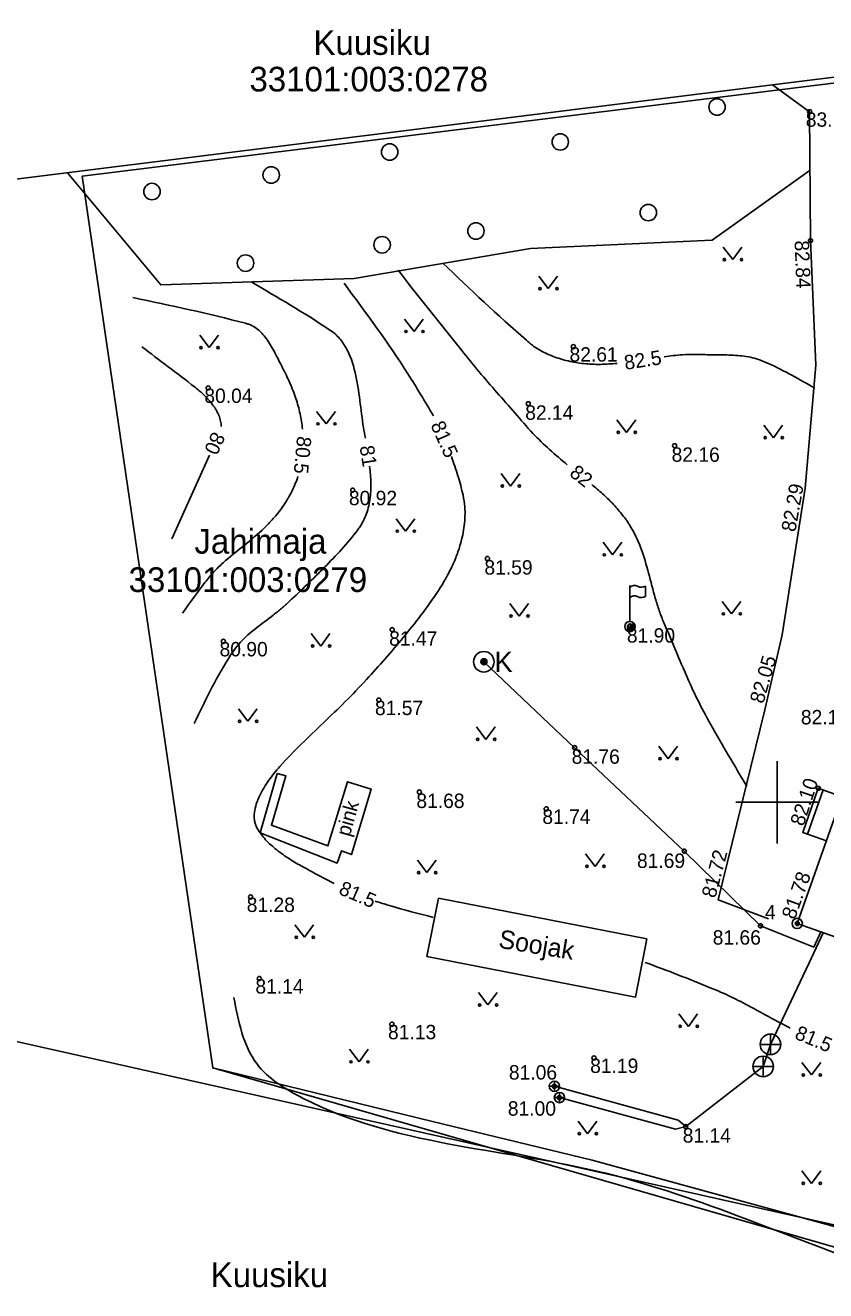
# Model space of a CAD drawing. Extents: x 639653 to 664205, y 6460045 to 6474272.
# Drawn here: x 639863.4 to 639902.4, y 6460226.3 to 6460287.8 of the extents above; entities that cross this region are included whole.
import ezdxf

# ---------------------------------------------------------------- set-up
doc = ezdxf.new("R2010")
doc.units = 0
for name, color, linetype in [('HALJASTUS', 7, 'Continuous'), ('HOONE', 7, 'Continuous'), ('HORISONTAAL', 7, 'Continuous'), ('KKAEV', 7, 'Continuous'), ('KOORDPUNKT', 7, 'Continuous'), ('KORGUS-EH2000', 7, 'Continuous'), ('KTRASS', 7, 'Continuous'), ('L_AADRESS', 7, 'Continuous'), ('MOOTPIIR', 7, 'Continuous'), ('PIIR', 7, 'Continuous'), ('POST', 7, 'Continuous'), ('RAJATIS', 7, 'Continuous'), ('TEE', 7, 'Continuous'), ('TUNNUS', 7, 'Continuous'), ('VORK', 7, 'Continuous'), ('VTRASS', 7, 'Continuous')]:
    doc.layers.add(name, color=color, linetype=linetype)

msp = doc.modelspace()

# ---------------------------------------------------------------- linework, layer by layer
at = {"layer": 'HALJASTUS'}
for p, q in [((639897.377, 6460276.992), (639897.84, 6460276.386)), ((639897.84, 6460276.386), (639898.285, 6460276.992)), ((639888.405, 6460275.583), (639888.868, 6460274.976)), ((639888.868, 6460274.976), (639889.314, 6460275.583)), ((639881.885, 6460273.495), (639882.348, 6460272.889)), ((639882.348, 6460272.889), (639882.794, 6460273.495)), ((639871.922, 6460272.712), (639872.386, 6460272.106)), ((639872.386, 6460272.106), (639872.831, 6460272.712)), ((639877.608, 6460269.007), (639878.071, 6460268.4)), ((639878.071, 6460268.4), (639878.517, 6460269.007)), ((639892.213, 6460268.589), (639892.676, 6460267.982)), ((639892.676, 6460267.982), (639893.122, 6460268.589)), ((639899.359, 6460268.328), (639899.822, 6460267.721)), ((639899.822, 6460267.721), (639900.268, 6460268.328)), ((639886.579, 6460265.979), (639887.043, 6460265.373)), ((639887.043, 6460265.373), (639887.488, 6460265.979)), ((639881.468, 6460263.787), (639881.931, 6460263.18)), ((639881.931, 6460263.18), (639882.377, 6460263.787)), ((639891.535, 6460262.639), (639891.998, 6460262.032)), ((639891.998, 6460262.032), (639892.444, 6460262.639)), ((639886.997, 6460259.664), (639887.46, 6460259.057)), ((639887.46, 6460259.057), (639887.906, 6460259.664)), ((639897.324, 6460259.768), (639897.788, 6460259.161)), ((639897.788, 6460259.161), (639898.233, 6460259.768)), ((639877.347, 6460258.202), (639877.81, 6460257.596)), ((639877.81, 6460257.596), (639878.256, 6460258.202)), ((639873.8, 6460254.549), (639874.263, 6460253.942)), ((639874.263, 6460253.942), (639874.709, 6460254.549)), ((639885.38, 6460253.661), (639885.843, 6460253.055)), ((639885.843, 6460253.055), (639886.289, 6460253.661)), ((639894.247, 6460252.722), (639894.71, 6460252.115)), ((639894.71, 6460252.115), (639895.156, 6460252.722)), ((639890.687, 6460247.489), (639891.15, 6460246.883)), ((639891.15, 6460246.883), (639891.596, 6460247.489)), ((639882.511, 6460247.189), (639882.974, 6460246.583)), ((639882.974, 6460246.583), (639883.42, 6460247.189)), ((639876.551, 6460244.045), (639877.015, 6460243.438)), ((639877.015, 6460243.438), (639877.46, 6460244.045)), ((639885.471, 6460240.756), (639885.934, 6460240.15)), ((639885.934, 6460240.15), (639886.38, 6460240.756)), ((639895.225, 6460239.713), (639895.688, 6460239.106)), ((639895.688, 6460239.106), (639896.134, 6460239.713)), ((639879.212, 6460237.99), (639879.675, 6460237.383)), ((639879.675, 6460237.383), (639880.121, 6460237.99)), ((639901.21, 6460237.351), (639901.674, 6460236.744)), ((639901.674, 6460236.744), (639902.119, 6460237.351)), ((639890.322, 6460234.493), (639890.785, 6460233.886)), ((639890.785, 6460233.886), (639891.231, 6460234.493)), ((639901.21, 6460232.079), (639901.674, 6460231.472)), ((639901.674, 6460231.472), (639902.119, 6460232.079))]:
    msp.add_line(p, q, dxfattribs=at)
for points in [[(639901.601, 6460280.732), (639896.838, 6460277.331), (639888.014, 6460276.93), (639879.435, 6460275.466), (639870.025, 6460275.154), (639865.489, 6460280.61)], [(639904.379, 6460228.933), (639891.012, 6460232.601), (639883.247, 6460234.48), (639872.558, 6460237.082)]]:
    msp.add_lwpolyline(points, dxfattribs=at)
for centre, radius in [((639897.081, 6460283.801), 0.4), ((639889.455, 6460282.106), 0.4), ((639881.161, 6460281.615), 0.4), ((639875.397, 6460280.496), 0.4), ((639869.6, 6460279.693), 0.4), ((639893.736, 6460278.67), 0.4), ((639885.353, 6460277.777), 0.4), ((639880.793, 6460277.105), 0.4), ((639874.149, 6460276.213), 0.4), ((639897.439, 6460276.386), 0.055), ((639898.268, 6460276.386), 0.055), ((639888.467, 6460274.976), 0.055), ((639889.296, 6460274.976), 0.055), ((639881.947, 6460272.889), 0.055), ((639882.776, 6460272.889), 0.055), ((639871.985, 6460272.106), 0.055), ((639872.813, 6460272.106), 0.055), ((639877.67, 6460268.4), 0.055), ((639878.499, 6460268.4), 0.055), ((639892.275, 6460267.982), 0.055), ((639893.104, 6460267.982), 0.055), ((639899.421, 6460267.721), 0.055), ((639900.25, 6460267.721), 0.055), ((639886.642, 6460265.373), 0.055), ((639887.47, 6460265.373), 0.055), ((639881.53, 6460263.18), 0.055), ((639882.359, 6460263.18), 0.055), ((639891.597, 6460262.032), 0.055), ((639892.426, 6460262.032), 0.055), ((639887.059, 6460259.057), 0.055), ((639887.888, 6460259.057), 0.055), ((639897.387, 6460259.161), 0.055), ((639898.216, 6460259.161), 0.055), ((639877.409, 6460257.596), 0.055), ((639878.238, 6460257.596), 0.055), ((639873.862, 6460253.942), 0.055), ((639874.691, 6460253.942), 0.055), ((639885.442, 6460253.055), 0.055), ((639886.271, 6460253.055), 0.055), ((639894.309, 6460252.115), 0.055), ((639895.138, 6460252.115), 0.055), ((639882.573, 6460246.583), 0.055), ((639883.402, 6460246.583), 0.055), ((639890.749, 6460246.883), 0.055), ((639891.578, 6460246.883), 0.055), ((639876.614, 6460243.438), 0.055), ((639877.443, 6460243.438), 0.055), ((639885.533, 6460240.15), 0.055), ((639886.362, 6460240.15), 0.055), ((639895.287, 6460239.106), 0.055), ((639896.116, 6460239.106), 0.055), ((639879.274, 6460237.383), 0.055), ((639880.103, 6460237.383), 0.055), ((639901.273, 6460236.744), 0.055), ((639902.101, 6460236.744), 0.055), ((639890.384, 6460233.886), 0.055), ((639891.213, 6460233.886), 0.055), ((639901.273, 6460231.472), 0.055), ((639902.101, 6460231.472), 0.055)]:
    msp.add_circle(centre, radius, dxfattribs=at)
at = {"layer": 'HOONE'}
for points in [[(639904.517, 6460254.105), (639900.979, 6460244.109), (639907.269, 6460241.882), (639910.808, 6460251.878)], [(639883.528, 6460245.343), (639893.664, 6460243.361), (639893.109, 6460240.52), (639882.972, 6460242.502)]]:
    msp.add_lwpolyline(points, close=True, dxfattribs=at)
for points in [[(639903.161, 6460250.273), (639902.004, 6460250.683), (639901.245, 6460248.538), (639902.402, 6460248.129)], [(639902.24, 6460250.599), (639901.481, 6460248.455)]]:
    msp.add_lwpolyline(points, dxfattribs=at)
at = {"layer": 'HORISONTAAL'}
msp.add_line((639872.395, 6460266.87), (639870.569, 6460262.805), dxfattribs=at)
for points in [[(639883.739, 6460276.215), (639887.811, 6460272.46), (639888.101, 6460272.221), (639888.416, 6460272.012), (639889.105, 6460271.681), (639889.841, 6460271.456), (639890.217, 6460271.381), (639890.593, 6460271.329), (639891.405, 6460271.292), (639892.218, 6460271.34)], [(639881.569, 6460275.866), (639884.669, 6460271.959), (639885.509, 6460270.933), (639886.374, 6460269.925), (639887.251, 6460268.928), (639888.126, 6460267.933), (639889.794, 6460266.405)], [(639874.459, 6460275.28), (639878.188, 6460273.002), (639878.442, 6460272.821), (639878.664, 6460272.611), (639879.025, 6460272.115), (639879.478, 6460270.9), (639879.711, 6460269.541), (639879.887, 6460268.221), (639879.977, 6460267.695)], [(639878.938, 6460275.235), (639882.049, 6460270.829), (639883.283, 6460268.795)], [(639868.676, 6460274.537), (639874.144, 6460273.288), (639874.311, 6460273.239), (639874.466, 6460273.172), (639874.747, 6460272.989), (639875.214, 6460272.466), (639875.598, 6460271.814), (639875.775, 6460271.468), (639875.951, 6460271.124), (639876.138, 6460270.753), (639876.308, 6460270.38), (639876.594, 6460269.635), (639876.801, 6460268.889), (639876.925, 6460268.144)], [(639869.1, 6460272.145), (639871.67, 6460270.194), (639871.896, 6460270.012), (639872.55, 6460269.327), (639872.857, 6460268.802), (639872.939, 6460268.533), (639872.957, 6460268.399), (639872.958, 6460268.266)], [(639894.505, 6460271.662), (639894.951, 6460271.717), (639895.397, 6460271.756), (639896.065, 6460271.777), (639896.288, 6460271.771), (639896.705, 6460271.759), (639897.129, 6460271.755), (639897.979, 6460271.727), (639898.805, 6460271.611), (639899.577, 6460271.33), (639901.832, 6460270.13)], [(639880.186, 6460266.346), (639880.226, 6460265.929), (639880.244, 6460265.515), (639880.194, 6460264.706), (639879.995, 6460263.941), (639879.826, 6460263.582), (639879.722, 6460263.409), (639879.603, 6460263.242), (639878.816, 6460262.295), (639877.992, 6460261.428), (639876.284, 6460259.772), (639875.901, 6460259.426), (639875.495, 6460259.099), (639874.665, 6460258.462), (639873.899, 6460257.779), (639873.302, 6460256.965), (639871.648, 6460253.829)], [(639884.163, 6460266.811), (639884.48, 6460265.867), (639884.613, 6460265.397), (639884.728, 6460264.93), (639884.812, 6460264.357), (639884.786, 6460263.459), (639884.711, 6460263.009), (639884.6, 6460262.561), (639884.4, 6460261.951), (639884.143, 6460261.37), (639883.676, 6460260.52), (639883.502, 6460260.25), (639882.674, 6460259.09), (639881.82, 6460258.015), (639880.03, 6460255.967), (639879.002, 6460254.893), (639877.935, 6460253.862), (639876.863, 6460252.829), (639875.819, 6460251.746), (639875.279, 6460251.071), (639874.824, 6460250.295), (639874.583, 6460249.509), (639874.583, 6460249.141), (639874.62, 6460248.969), (639874.685, 6460248.806), (639875.067, 6460248.25), (639875.592, 6460247.745), (639876.209, 6460247.295), (639876.862, 6460246.905), (639877.92, 6460246.333), (639878.465, 6460246.052)], [(639876.7, 6460265.845), (639876.57, 6460265.493), (639876.412, 6460265.141), (639876.224, 6460264.791), (639876.118, 6460264.616), (639876.005, 6460264.442), (639875.556, 6460263.856), (639875.073, 6460263.347), (639874.059, 6460262.472), (639873.06, 6460261.644), (639872.598, 6460261.192), (639872.177, 6460260.686), (639871.081, 6460259.192)], [(639890.998, 6460265.445), (639891.508, 6460265.004), (639891.99, 6460264.536), (639892.433, 6460264.032), (639892.637, 6460263.764), (639892.734, 6460263.625), (639892.827, 6460263.482), (639893.378, 6460262.347), (639893.75, 6460261.141), (639894.078, 6460259.917), (639894.267, 6460259.316), (639894.495, 6460258.731), (639894.764, 6460258.108), (639895.028, 6460257.483), (639895.56, 6460256.231), (639896.127, 6460254.997), (639896.764, 6460253.8), (639898.531, 6460250.779)], [(639880.458, 6460245.193), (639881.158, 6460244.978), (639883.276, 6460244.404)], [(639893.589, 6460242.215), (639896.753, 6460240.986), (639897.748, 6460240.549), (639898.709, 6460240.052), (639899.663, 6460239.531), (639900.637, 6460239.02)], [(639873.583, 6460240.506), (639874.693, 6460237.294), (639876.956, 6460235.606), (639891.164, 6460232.086), (639904.905, 6460227.348), (639908.256, 6460226.255)]]:
    msp.add_spline(points, degree=3, dxfattribs=at)
at = {"layer": 'KKAEV'}
for p, q in [((639899.675, 6460237.732), (639899.675, 6460238.732)), ((639899.175, 6460238.232), (639900.175, 6460238.232)), ((639899.323, 6460236.657), (639899.323, 6460237.657)), ((639898.823, 6460237.157), (639899.823, 6460237.157)), ((639888.92, 6460236.191), (639889.42, 6460236.191)), ((639889.17, 6460235.941), (639889.17, 6460236.441)), ((639889.165, 6460235.643), (639889.665, 6460235.643)), ((639889.415, 6460235.393), (639889.415, 6460235.893))]:
    msp.add_line(p, q, dxfattribs=at)
for centre, radius in [((639899.675, 6460238.232), 0.5), ((639899.323, 6460237.157), 0.5), ((639889.17, 6460236.191), 0.25), ((639889.415, 6460235.643), 0.25)]:
    msp.add_circle(centre, radius, dxfattribs=at)
at = {"layer": 'KOORDPUNKT'}
for radius in [0.25, 0.025, 0.0221, 0.0191, 0.0161, 0.0132, 0.0102, 0.00726, 0.0043]:
    msp.add_circle((639900.979, 6460244.109), radius, dxfattribs=at)
at = {"layer": 'KORGUS-EH2000'}
for centre in [(639901.582, 6460283.573), (639901.624, 6460277.308), (639890.093, 6460272.154), (639872.334, 6460270.145), (639887.898, 6460269.376), (639895.017, 6460267.334), (639879.364, 6460265.174), (639885.914, 6460261.85), (639881.281, 6460258.393), (639892.843, 6460258.544), (639873.074, 6460257.824), (639880.632, 6460254.968), (639890.155, 6460252.653), (639882.605, 6460250.502), (639902.004, 6460250.683), (639888.772, 6460249.68), (639895.487, 6460247.623), (639874.395, 6460245.397), (639900.979, 6460244.109), (639899.195, 6460243.992), (639874.818, 6460241.431), (639881.267, 6460239.21), (639891.097, 6460237.571), (639889.17, 6460236.191), (639889.415, 6460235.643), (639895.557, 6460234.233)]:
    msp.add_circle(centre, 0.1, dxfattribs=at)
at = {"layer": 'KTRASS'}
for points in [[(639902.245, 6460243.661), (639901.565, 6460242.188), (639899.675, 6460238.232), (639899.323, 6460237.157), (639895.557, 6460234.233)], [(639895.557, 6460234.233), (639895.188, 6460234.545), (639889.17, 6460236.191)], [(639889.415, 6460235.643), (639895.064, 6460234.113), (639895.557, 6460234.233)]]:
    msp.add_lwpolyline(points, dxfattribs=at)
at = {"layer": 'MOOTPIIR'}
msp.add_lwpolyline([(639866.199, 6460280.445), (639925.496, 6460287.775), (639908.02, 6460226.859), (639872.558, 6460237.082)], close=True, dxfattribs=at)
at = {"layer": 'PIIR'}
for points in [[(639921.62, 6460287.6), (639849.03, 6460278.56), (639841.02, 6460243.29), (639905.23, 6460228.9)], [(639921.62, 6460287.6), (639905.23, 6460228.9), (639841.02, 6460243.29), (639849.03, 6460278.56)]]:
    msp.add_lwpolyline(points, close=True, dxfattribs=at)
at = {"layer": 'POST'}
msp.add_line((639892.666, 6460258.368), (639893.02, 6460258.721), dxfattribs=at)
msp.add_circle((639892.843, 6460258.544), 0.25, dxfattribs=at)
for radius, start, end in [(0.225, 224.85406, 45.03563), (0.2, 224.84272, 45.04698), (0.175, 224.82813, 45.06157), (0.15, 224.80867, 45.08103), (0.125, 224.78144, 45.10826), (0.1, 224.74058, 45.14911), (0.075, 224.67249, 45.2172), (0.05, 224.53632, 45.35338), (0.025, 224.12776, 45.76193)]:
    msp.add_arc((639892.843, 6460258.544), radius, start, end, dxfattribs=at)
at = {"layer": 'RAJATIS'}
for p, q in [((639892.843, 6460258.794), (639892.843, 6460260.544)), ((639893.596, 6460260.513), (639893.596, 6460260.013)), ((639892.843, 6460258.544), (639892.843, 6460258.544))]:
    msp.add_line(p, q, dxfattribs=at)
msp.add_lwpolyline([(639875.692, 6460251.405), (639874.86, 6460248.516), (639878.604, 6460247.042), (639878.821, 6460247.641), (639879.295, 6460247.458), (639880.252, 6460250.639), (639879.112, 6460250.997), (639878.155, 6460247.875), (639875.409, 6460248.89), (639876.116, 6460251.28)], close=True, dxfattribs=at)
for centre, radius in [((639892.843, 6460258.544), 0.125), ((639892.843, 6460258.544), 0.125), ((639885.739, 6460256.832), 0.5), ((639885.739, 6460256.832), 0.15), ((639885.739, 6460256.832), 0.125), ((639885.739, 6460256.832), 0.1), ((639885.739, 6460256.832), 0.075), ((639885.739, 6460256.832), 0.05), ((639885.739, 6460256.832), 0.025)]:
    msp.add_circle(centre, radius, dxfattribs=at)
for centre, radius, start, end in [((639893.066, 6460260.26), 0.288, 57.89407, 140.73656), ((639893.4, 6460260.792), 0.341, 237.89407, 305.02189), ((639893.066, 6460259.76), 0.288, 57.89407, 140.73656), ((639893.4, 6460260.292), 0.341, 237.89407, 305.02189)]:
    msp.add_arc(centre, radius, start, end, dxfattribs=at)
at = {"layer": 'TEE'}
msp.add_lwpolyline([(639899.776, 6460284.88), (639901.582, 6460283.573), (639901.624, 6460277.308), (639901.879, 6460271.252), (639901.369, 6460265.27), (639900.249, 6460258.146), (639899.404, 6460254.492), (639897.137, 6460245.253), (639899.589, 6460244.328)], dxfattribs=at)
at = {"layer": 'VORK'}
for p, q in [((639900, 6460252), (639900, 6460248)), ((639898, 6460250), (639902, 6460250))]:
    msp.add_line(p, q, dxfattribs=at)
at = {"layer": 'VTRASS'}
msp.add_lwpolyline([(639902.123, 6460243.704), (639901.78, 6460242.962), (639899.195, 6460243.992), (639895.487, 6460247.623), (639890.155, 6460252.653), (639885.739, 6460256.832)], dxfattribs=at)

# ---------------------------------------------------------------- texts
at = {"layer": 'HOONE'}
msp.add_text('Soojak', height=0.9, rotation=350.81434, dxfattribs=at).set_placement((639886.417, 6460242.93))
at = {"layer": 'HORISONTAAL'}
for s, rotation, p in [('82.5', 8.72884, (639892.62, 6460271.023)), ('81.5', 293.93925, (639883.135, 6460268.346)), ('80', 245.80884, (639872.549, 6460268.066)), ('80.5', 264.60948, (639876.662, 6460267.818)), ('81', 279.12716, (639879.693, 6460267.295)), ('82', 321.67775, (639889.852, 6460265.914)), ('81.5', 336.46838, (639878.633, 6460245.562)), ('81.5', 337.29395, (639900.81, 6460238.526))]:
    msp.add_text(s, height=0.7, rotation=rotation, dxfattribs=at).set_placement(p)
at = {"layer": 'KOORDPUNKT'}
msp.add_text('4', height=0.7, dxfattribs=at).set_placement((639899.411, 6460244.307))
at = {"layer": 'KORGUS-EH2000'}
for s, p in [(' 83.12', (639901.134, 6460282.843)), (' 82.61', (639889.645, 6460271.425)), (' 80.04', (639871.886, 6460269.415)), ('82.14', (639887.751, 6460268.596)), ('82.16', (639894.87, 6460266.554)), (' 80.92', (639878.916, 6460264.444)), ('81.59', (639885.767, 6460261.07)), ('81.47', (639881.134, 6460257.613)), ('81.90', (639892.696, 6460257.764)), (' 80.90', (639872.626, 6460257.094)), (' 81.57', (639880.184, 6460254.238)), ('82.14', (639901.156, 6460253.788)), ('81.76', (639890.008, 6460251.873)), ('81.68', (639882.458, 6460249.722)), (' 81.74', (639888.324, 6460248.95)), ('81.69', (639893.185, 6460246.81)), (' 81.28', (639873.947, 6460244.667)), ('81.66', (639896.868, 6460243.079)), (' 81.14', (639874.37, 6460240.701)), (' 81.13', (639880.818, 6460238.48)), (' 81.19', (639890.649, 6460236.841)), ('81.06', (639886.957, 6460236.52)), ('81.00', (639886.905, 6460234.763)), ('81.14', (639895.41, 6460233.453))]:
    msp.add_text(s, height=0.7, dxfattribs=at).set_placement(p)
for s, rotation, p in [('82.84', 272.32013, (639900.847, 6460277.303)), ('82.29', 79.79206, (639900.886, 6460263.114)), ('82.05', 73.96491, (639899.329, 6460254.761)), ('82.10', 71.87375, (639901.283, 6460248.801)), ('81.72', 75.12536, (639896.994, 6460245.309)), ('81.78', 70.12588, (639900.86, 6460244.264))]:
    msp.add_text(s, height=0.7, rotation=rotation, dxfattribs=at).set_placement(p)
at = {"layer": 'L_AADRESS'}
for s, p in [('Kuusiku', (639877.451, 6460286.338)), ('Jahimaja', (639871.664, 6460262.086)), ('Kuusiku', (639872.456, 6460226.427))]:
    msp.add_text(s, height=1.2, dxfattribs=at).set_placement(p)
at = {"layer": 'RAJATIS'}
msp.add_text('K', height=1, dxfattribs=at).set_placement((639886.255, 6460256.327))
msp.add_text('pink', height=0.7, rotation=74.27863, dxfattribs=at).set_placement((639879.214, 6460248.3))
at = {"layer": 'TUNNUS'}
for s, p in [('33101:003:0278', (639874.34, 6460284.558)), ('33101:003:0279', (639868.464, 6460260.224))]:
    msp.add_text(s, height=1.2, dxfattribs=at).set_placement(p)

doc.saveas('drawing.dxf')
